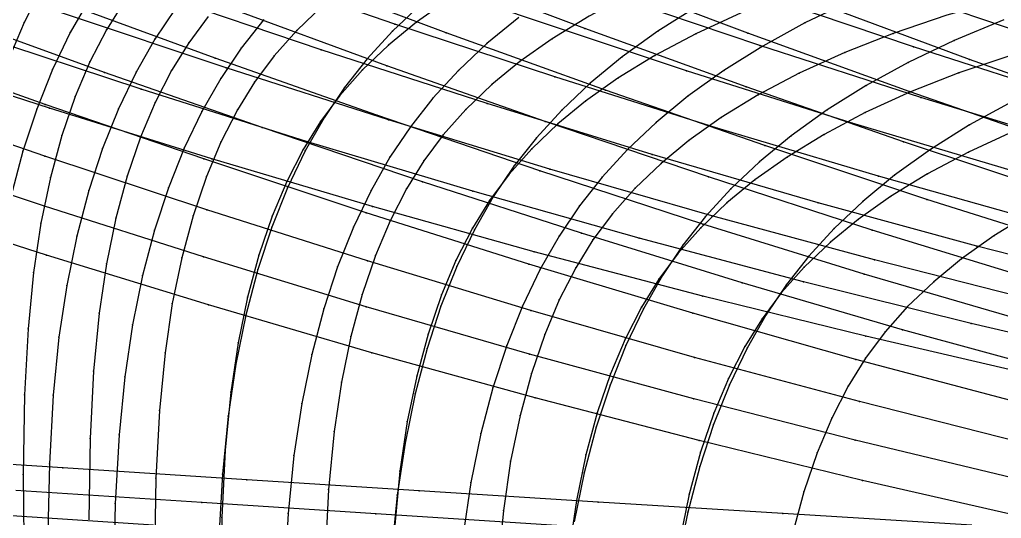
# Model space of a CAD drawing. Extents: x -2408 to 1029, y -526 to 2095.
# Drawn here: x -676.5 to -588, y 764.5 to 809.5 of the extents above; entities that cross this region are included whole.
import ezdxf

# ---------------------------------------------------------------- set-up
doc = ezdxf.new("R2010")
doc.units = 0

# ---------------------------------------------------------------- blocks, each defined once
blk = doc.blocks.new(' -30')
at = {"layer": '1'}
for points in [[(-569.740519, 973.715217), (-583.957737, 978.779047), (-598.040026, 983.991041), (-612.121741, 989.420042), (-626.341554, 995.162423), (-640.271813, 1000.969188), (-641.211014, 1001.363602), (-641.658173, 1001.552505), (-654.491313, 1006.952368), (-668.314998, 1012.789888), (-682.332241, 1018.726726)], [(-94.92007, 495.218377), (-94.849239, 479.974435), (-94.527407, 465.687633), (-93.937497, 450.831002), (-93.098738, 435.516135), (-92.109499, 420.534611), (-91.504507, 412.391815), (-106.438525, 409.720329), (-114.166003, 408.231014), (-119.644224, 406.949512), (-124.775494, 405.499108), (-129.635597, 403.873403), (-133.993312, 402.168599), (-138.086996, 400.305998), (-141.794628, 398.349397), (-145.125894, 396.314435), (-148.042028, 394.254847), (-150.639704, 392.130974), (-152.916908, 389.96509), (-154.962279, 387.680287), (-156.728037, 385.329051), (-158.293209, 382.821793), (-159.78194, 379.938352), (-161.1035, 376.821743)]]:
    blk.add_lwpolyline(points, dxfattribs=at)
at = {"layer": '14'}
blk.add_lwpolyline([(-1011.349801, 302.947855), (-1028.369845, 303.985999), (-1045.013766, 305.017704), (-1061.160689, 306.033129), (-1076.689792, 307.022434), (-1093.271043, 308.091929), (-1108.745305, 309.101899)], dxfattribs=at)
at = {"layer": '3'}
for p in [(-583.957737, 978.779047), (-159.78194, 379.938352), (-1093.271043, 308.091929), (-1076.689792, 307.022434), (-1061.160689, 306.033129), (-1045.013766, 305.017704), (-1028.369845, 303.985999)]:
    blk.add_point(p, dxfattribs=at)
blk = doc.blocks.new(' -31')
at = {"layer": '1'}
for points in [[(-574.789409, 970.814433), (-589.384613, 975.878556), (-603.910771, 981.136811), (-618.413336, 986.593646), (-632.792547, 992.241055), (-647.2214, 998.153363), (-654.896774, 1001.350937), (-655.374374, 1001.552124), (-661.462179, 1004.089911), (-675.439672, 1009.920464)], [(-151.648182, 381.823658), (-153.213384, 379.316302), (-154.702146, 376.432729), (-156.023711, 373.315998), (-157.231533, 369.799788), (-158.260688, 366.016197), (-159.11727, 361.903303), (-159.782026, 357.455656), (-160.280529, 352.368542), (-160.605368, 346.409795), (-160.729232, 339.233081), (-160.619875, 330.600398)]]:
    blk.add_lwpolyline(points, dxfattribs=at)
at = {"layer": '14'}
blk.add_lwpolyline([(-1048.740405, 302.916572), (-1065.059572, 303.954611), (-1080.754196, 304.966316), (-1097.512077, 306.060401)], dxfattribs=at)
at = {"layer": '3'}
for p in [(-603.910771, 981.136811), (-589.384613, 975.878556), (-153.213384, 379.316302), (-154.702146, 376.432729), (-156.023711, 373.315998), (-157.231533, 369.799788), (-158.260688, 366.016197), (-159.11727, 361.903303), (-159.782026, 357.455656), (-160.280529, 352.368542), (-160.605368, 346.409795), (-160.729232, 339.233081), (-1080.754196, 304.966316), (-1065.059572, 303.954611)]:
    blk.add_point(p, dxfattribs=at)
blk = doc.blocks.new(' -32')
at = {"layer": '1'}
for points in [[(-575.21923, 966.479684), (-589.872546, 971.357826), (-604.079493, 976.298572), (-618.600649, 981.556692), (-632.775872, 986.905142), (-647.150864, 992.551079), (-661.282531, 998.311466), (-668.593979, 1001.343155), (-669.090958, 1001.550827), (-675.427455, 1004.179622)], [(-144.882624, 380.571687), (-146.639501, 378.213899), (-148.195723, 375.701071), (-149.675549, 372.813059), (-150.988715, 369.692927), (-152.188339, 366.174085), (-153.209904, 362.388567), (-154.059221, 358.274375), (-154.717257, 353.825859), (-155.219439, 348.610272), (-155.538297, 342.526115), (-155.649782, 335.220385)]]:
    blk.add_lwpolyline(points, dxfattribs=at)
at = {"layer": '14'}
for points in [[(-576.51792, 980.265068), (-591.27833, 985.269421), (-605.969177, 990.474472), (-620.29887, 995.744541), (-634.852344, 1001.321915), (-649.071391, 1007.024441), (-663.723526, 1013.072052), (-663.723984, 1013.072281), (-663.727493, 1013.064804), (-658.112836, 1025.118075), (-651.550504, 1039.205766), (-644.670486, 1053.975449), (-644.670486, 1053.975449), (-633.682431, 1049.535537), (-619.437093, 1043.890796), (-605.102571, 1038.402861), (-590.719169, 1033.118414), (-576.037771, 1027.966365)], [(-95.516013, 426.636403), (-94.613867, 412.809792), (-102.766152, 411.342033), (-109.250508, 409.93792), (-114.856034, 408.480214), (-120.005453, 406.896074), (-124.857356, 405.153652), (-129.332546, 403.292628), (-133.466634, 401.315066), (-137.258249, 399.23737), (-140.781167, 397.028455), (-144.015673, 394.70462), (-146.881121, 392.34438), (-149.455961, 389.909121), (-151.741996, 387.416529), (-153.776878, 384.839675), (-155.622594, 382.098998), (-157.323631, 379.117728), (-158.915617, 375.802103), (-160.34053, 372.234816), (-161.587381, 368.433102), (-162.67031, 364.323357)], [(-1085.096167, 302.927501), (-1100.186994, 303.923924)]]:
    blk.add_lwpolyline(points, dxfattribs=at)
at = {"layer": '3'}
for p in [(-618.600649, 981.556692), (-604.079493, 976.298572), (-589.872546, 971.357826), (-157.323631, 379.117728), (-146.639501, 378.213899), (-158.915617, 375.802103), (-148.195723, 375.701071), (-149.675549, 372.813059), (-160.34053, 372.234816), (-150.988715, 369.692927), (-161.587381, 368.433102), (-152.188339, 366.174085), (-153.209904, 362.388567), (-154.059221, 358.274375), (-154.717257, 353.825859), (-155.219439, 348.610272), (-155.538297, 342.526115)]:
    blk.add_point(p, dxfattribs=at)
blk = doc.blocks.new(' -33')
at = {"layer": '1'}
for points in [[(-573.264929, 961.57915), (-587.762905, 966.154363), (-602.382815, 971.016992), (-616.743148, 976.006816), (-631.099971, 981.177403), (-645.33917, 986.503052), (-659.78629, 992.156968), (-673.873731, 997.871882)], [(-135.414688, 381.602131), (-137.765279, 379.358307), (-139.802691, 377.06638), (-141.55962, 374.708485), (-143.115853, 372.195622), (-144.59568, 369.307565), (-145.908843, 366.18737), (-147.108483, 362.66841), (-148.130027, 358.882837), (-148.979333, 354.768546), (-149.637348, 350.319943), (-150.139451, 345.104965), (-150.458336, 339.019811), (-150.569782, 331.714978)]]:
    blk.add_lwpolyline(points, dxfattribs=at)
at = {"layer": '14'}
for points in [[(-574.216292, 975.171093), (-588.977959, 979.915293), (-603.527283, 984.834254), (-618.011682, 989.94154), (-632.130203, 995.1012), (-646.486415, 1000.558219), (-660.505987, 1006.127055), (-674.718011, 1011.948869), (-677.439651, 1013.072128), (-677.440033, 1013.072281), (-677.443466, 1013.064804), (-671.828808, 1025.118075), (-665.266477, 1039.205766), (-658.386459, 1053.975449), (-658.386459, 1053.975449), (-652.191684, 1051.478388), (-637.534459, 1045.648573), (-623.530547, 1040.239618), (-608.744363, 1034.744457), (-594.398171, 1029.637681), (-579.459447, 1024.567432)], [(-148.696875, 381.334464), (-150.542594, 378.593787), (-152.243636, 375.612518), (-153.83562, 372.296892), (-155.260529, 368.729605), (-156.507383, 364.927891), (-157.590307, 360.818146), (-158.494339, 356.389844), (-159.193901, 351.707922), (-159.714473, 346.481993), (-160.062792, 340.294801), (-160.219092, 332.909799)]]:
    blk.add_lwpolyline(points, dxfattribs=at)
at = {"layer": '3'}
for p in [(-631.099971, 981.177403), (-588.977959, 979.915293), (-616.743148, 976.006816), (-602.382815, 971.016992), (-587.762905, 966.154363), (-137.765279, 379.358307), (-150.542594, 378.593787), (-139.802691, 377.06638), (-152.243636, 375.612518), (-141.55962, 374.708485), (-153.83562, 372.296892), (-143.115853, 372.195622), (-144.59568, 369.307565), (-155.260529, 368.729605), (-145.908843, 366.18737), (-156.507383, 364.927891), (-147.108483, 362.66841), (-157.590307, 360.818146), (-148.130027, 358.882837), (-158.494339, 356.389844), (-148.979333, 354.768546), (-159.193901, 351.707922), (-149.637348, 350.319943), (-159.714473, 346.481993), (-150.139451, 345.104965), (-160.062792, 340.294801), (-150.458336, 339.019811)]:
    blk.add_point(p, dxfattribs=at)
blk = doc.blocks.new(' -34')
at = {"layer": '1'}
for points in [[(-578.356641, 958.999216), (-592.684289, 963.396074), (-607.461636, 968.182291), (-622.171485, 973.173693), (-636.435727, 978.203608), (-651.027226, 983.531141), (-665.113804, 988.889181), (-679.549962, 994.62091)], [(-124.912864, 382.223142), (-127.82395, 380.156398), (-130.334683, 378.096953), (-132.68535, 375.853023), (-134.722827, 373.561012), (-136.479806, 371.203038), (-138.036077, 368.69006), (-139.515934, 365.801822), (-140.829097, 362.681482), (-142.02873, 359.162376), (-143.050257, 355.376668), (-143.89953, 351.262211), (-144.557501, 346.813456), (-145.059462, 341.599603), (-145.378402, 335.512651), (-145.489777, 328.209466)]]:
    blk.add_lwpolyline(points, dxfattribs=at)
at = {"layer": '14'}
for points in [[(-573.867632, 970.917508), (-588.30422, 975.33142), (-602.811568, 980.016268), (-617.108707, 984.856855), (-631.029806, 989.757501), (-645.856265, 995.162899), (-659.969788, 1000.515376), (-674.380798, 1006.222042), (-688.357245, 1011.922673), (-691.155624, 1013.072128), (-691.156006, 1013.072281), (-691.159515, 1013.064804), (-685.544858, 1025.118075), (-678.982526, 1039.205766), (-672.102509, 1053.975449), (-672.102509, 1053.975449), (-667.232527, 1052.020667), (-652.905865, 1046.33417), (-638.502068, 1040.769044), (-624.057153, 1035.389493), (-609.541973, 1030.201112), (-594.718427, 1025.138568), (-580.056483, 1020.377516)], [(-141.581997, 380.406107), (-143.616876, 377.829254), (-145.46259, 375.088591), (-147.163632, 372.107329), (-148.755616, 368.791684), (-150.180526, 365.224405), (-151.427379, 361.422704), (-152.510303, 357.312948), (-153.414337, 352.884661), (-154.113903, 348.202724), (-154.634475, 342.976785), (-154.982791, 336.789592), (-155.139088, 329.404597)]]:
    blk.add_lwpolyline(points, dxfattribs=at)
at = {"layer": '3'}
for p in [(-602.811568, 980.016268), (-636.435727, 978.203608), (-588.30422, 975.33142), (-622.171485, 973.173693), (-607.461636, 968.182291), (-592.684289, 963.396074), (-127.82395, 380.156398), (-130.334683, 378.096953), (-143.616876, 377.829254), (-132.68535, 375.853023), (-145.46259, 375.088591), (-134.722827, 373.561012), (-147.163632, 372.107329), (-136.479806, 371.203038), (-148.755616, 368.791684), (-138.036077, 368.69006), (-139.515934, 365.801822), (-150.180526, 365.224405), (-140.829097, 362.681482), (-151.427379, 361.422704), (-142.02873, 359.162376), (-152.510303, 357.312948), (-143.050257, 355.376668), (-153.414337, 352.884661), (-143.89953, 351.262211), (-154.113903, 348.202724), (-144.557501, 346.813456), (-154.634475, 342.976785), (-145.059462, 341.599603), (-154.982791, 336.789592), (-145.378402, 335.512651)]:
    blk.add_point(p, dxfattribs=at)
blk = doc.blocks.new(' -35')
at = {"layer": '1'}
for points in [[(-579.084588, 955.230128), (-593.413641, 959.423363), (-607.946936, 963.933398), (-622.645994, 968.730844), (-637.340933, 973.733531), (-651.917128, 978.892163), (-666.263816, 984.163044), (-680.707805, 989.680632)], [(-66.17599, 394.85302), (-81.165415, 392.171487), (-88.89632, 390.677279), (-94.368574, 389.391358), (-99.501039, 387.934344), (-104.356352, 386.303574), (-108.711718, 384.592521), (-112.802369, 382.723279), (-116.506403, 380.75976), (-119.833344, 378.717621), (-122.744405, 376.650841), (-125.254687, 374.591743), (-127.605404, 372.347779), (-129.642917, 370.055695), (-131.399916, 367.69766), (-132.956206, 365.184615), (-134.436081, 362.296288), (-135.749244, 359.175878), (-136.948886, 355.656685), (-137.970401, 351.870857), (-138.819658, 347.756291), (-139.477605, 343.307433), (-139.979478, 338.094248), (-140.298448, 332.006233)]]:
    blk.add_lwpolyline(points, dxfattribs=at)
at = {"layer": '14'}
for points in [[(-579.64267, 968.598995), (-594.495935, 973.029855), (-609.422368, 977.744659), (-624.13107, 982.628705), (-638.776166, 987.69986), (-653.040461, 992.815067), (-667.56699, 998.217291), (-681.748244, 1003.716345), (-696.126109, 1009.501428), (-704.870987, 1013.071899), (-704.871979, 1013.072281), (-704.875488, 1013.064804), (-699.260831, 1025.118075), (-692.698499, 1039.205766), (-685.818481, 1053.975449), (-685.818481, 1053.975449), (-673.835528, 1049.204201), (-659.857225, 1043.739088), (-645.797305, 1038.406831), (-631.700723, 1033.253456), (-617.297163, 1028.197277), (-603.067458, 1023.419731), (-588.770455, 1018.847618), (-574.405683, 1014.494099)], [(-131.64112, 381.828763), (-134.21596, 379.39351), (-136.501994, 376.900915), (-138.536877, 374.324061), (-140.382592, 371.583402), (-142.083632, 368.60212), (-143.675621, 365.286473), (-145.100529, 361.719194), (-146.347379, 357.917493), (-147.430308, 353.807738), (-148.334341, 349.37945), (-149.033903, 344.697513), (-149.554472, 339.471574), (-149.902787, 333.28438)]]:
    blk.add_lwpolyline(points, dxfattribs=at)
at = {"layer": '3'}
for p in [(-651.917128, 978.892163), (-609.422368, 977.744659), (-637.340933, 973.733531), (-594.495935, 973.029855), (-622.645994, 968.730844), (-607.946936, 963.933398), (-593.413641, 959.423363), (-134.21596, 379.39351), (-119.833344, 378.717621), (-136.501994, 376.900915), (-122.744405, 376.650841), (-138.536877, 374.324061), (-125.254687, 374.591743), (-127.605404, 372.347779), (-140.382592, 371.583402), (-129.642917, 370.055695), (-142.083632, 368.60212), (-131.399916, 367.69766), (-143.675621, 365.286473), (-132.956206, 365.184615), (-134.436081, 362.296288), (-145.100529, 361.719194), (-135.749244, 359.175878), (-146.347379, 357.917493), (-136.948886, 355.656685), (-147.430308, 353.807738), (-137.970401, 351.870857), (-148.334341, 349.37945), (-138.819658, 347.756291), (-149.033903, 344.697513), (-139.477605, 343.307433), (-149.554472, 339.471574), (-139.979478, 338.094248)]:
    blk.add_point(p, dxfattribs=at)
blk = doc.blocks.new(' -36')
at = {"layer": '1'}
for points in [[(-575.51271, 950.448781), (-589.957954, 954.406344), (-604.404219, 958.623304), (-618.897854, 963.098694), (-633.213269, 967.739666), (-647.673371, 972.626913), (-661.873992, 977.607779), (-676.349423, 982.865193)], [(-76.085423, 388.66629), (-83.816337, 387.172087), (-89.288583, 385.886163), (-94.421052, 384.429136), (-99.276354, 382.798364), (-103.631714, 381.087337), (-107.722366, 379.218105), (-111.426399, 377.25456), (-114.753342, 375.212414), (-117.664402, 373.145632), (-120.174683, 371.086539), (-122.525402, 368.842584), (-124.562921, 366.550502), (-126.319927, 364.192441), (-127.876214, 361.6794), (-129.356092, 358.791066), (-130.669254, 355.670679), (-131.868888, 352.151478), (-132.890403, 348.365651), (-133.739657, 344.251106), (-134.397601, 339.802251), (-134.899473, 334.589063)]]:
    blk.add_lwpolyline(points, dxfattribs=at)
at = {"layer": '14'}
for points in [[(-577.495392, 964.129015), (-592.109715, 968.236476), (-606.655787, 972.581535), (-621.283972, 977.194614), (-635.695682, 981.960896), (-650.048226, 986.902204), (-664.694738, 992.121262), (-678.93506, 997.378161)], [(-123.695663, 380.683819), (-126.561111, 378.323579), (-129.135956, 375.88832), (-131.42199, 373.39571), (-133.456869, 370.818856), (-135.302588, 368.078197), (-137.003631, 365.096929), (-138.595616, 361.781292), (-140.020525, 358.213993), (-141.267379, 354.412299), (-142.350304, 350.302558), (-143.254336, 345.874256), (-143.953898, 341.192332), (-144.474471, 335.966393), (-144.82279, 329.779188)]]:
    blk.add_lwpolyline(points, dxfattribs=at)
at = {"layer": '3'}
for p in [(-635.695682, 981.960896), (-661.873992, 977.607779), (-621.283972, 977.194614), (-647.673371, 972.626913), (-606.655787, 972.581535), (-592.109715, 968.236476), (-633.213269, 967.739666), (-618.897854, 963.098694), (-604.404219, 958.623304), (-589.957954, 954.406344), (-107.722366, 379.218105), (-126.561111, 378.323579), (-111.426399, 377.25456), (-129.135956, 375.88832), (-114.753342, 375.212414), (-131.42199, 373.39571), (-117.664402, 373.145632), (-133.456869, 370.818856), (-120.174683, 371.086539), (-122.525402, 368.842584), (-135.302588, 368.078197), (-124.562921, 366.550502), (-137.003631, 365.096929), (-126.319927, 364.192441), (-138.595616, 361.781292), (-127.876214, 361.6794), (-129.356092, 358.791066), (-140.020525, 358.213993), (-130.669254, 355.670679), (-141.267379, 354.412299), (-131.868888, 352.151478), (-142.350304, 350.302558), (-132.890403, 348.365651), (-143.254336, 345.874256), (-133.739657, 344.251106), (-143.953898, 341.192332), (-134.397601, 339.802251), (-144.474471, 335.966393)]:
    blk.add_point(p, dxfattribs=at)
blk = doc.blocks.new(' -37')
at = {"layer": '1'}
for points in [[(-579.719997, 947.898719), (-594.142438, 951.72686), (-608.849022, 955.888202), (-623.617591, 960.320251), (-638.286424, 964.958592), (-652.924611, 969.802679), (-667.209652, 974.709338), (-681.741429, 979.865051)], [(-84.209217, 382.38079), (-89.342939, 380.923341), (-94.197003, 379.292918), (-98.55238, 377.581844), (-102.643017, 375.712574), (-106.347051, 373.748976), (-109.673999, 371.706772), (-112.585029, 369.639976), (-115.094682, 367.581358), (-117.445468, 365.337307), (-119.48304, 363.045147), (-121.240083, 360.687013), (-122.796398, 358.173875), (-124.276295, 355.285432), (-125.589457, 352.164937), (-126.789095, 348.645596), (-127.810593, 344.85966), (-128.659821, 340.744962), (-129.317732, 336.295961), (-129.819487, 331.083705)]]:
    blk.add_lwpolyline(points, dxfattribs=at)
at = {"layer": '14'}
for points in [[(-568.379553, 958.140841), (-583.259256, 961.944398), (-597.557565, 965.85972), (-612.502695, 970.21447), (-627.378426, 974.800606), (-642.339139, 979.649843), (-657.08287, 984.638499), (-671.428996, 989.667837)], [(-83.850508, 392.411904), (-89.456035, 390.954197), (-94.605451, 389.370058), (-99.457357, 387.627636), (-103.932547, 385.766617), (-108.066634, 383.789075), (-111.858248, 381.711364), (-115.381162, 379.502442), (-118.615671, 377.178627), (-121.481122, 374.818377), (-124.055962, 372.383106), (-126.341996, 369.890513), (-128.376879, 367.313659), (-130.222594, 364.572982), (-131.923631, 361.591712), (-133.515618, 358.276087), (-134.94053, 354.708811), (-136.187378, 350.90711), (-137.270304, 346.797354), (-138.174342, 342.369066), (-138.873905, 337.687129), (-139.394474, 332.461188)]]:
    blk.add_lwpolyline(points, dxfattribs=at)
at = {"layer": '3'}
for p in [(-642.339139, 979.649843), (-667.209652, 974.709338), (-627.378426, 974.800606), (-612.502695, 970.21447), (-652.924611, 969.802679), (-597.557565, 965.85972), (-638.286424, 964.958592), (-583.259256, 961.944398), (-623.617591, 960.320251), (-608.849022, 955.888202), (-594.142438, 951.72686), (-115.381162, 379.502442), (-94.197003, 379.292918), (-118.615671, 377.178627), (-98.55238, 377.581844), (-102.643017, 375.712574), (-121.481122, 374.818377), (-106.347051, 373.748976), (-124.055962, 372.383106), (-109.673999, 371.706772), (-126.341996, 369.890513), (-112.585029, 369.639976), (-128.376879, 367.313659), (-115.094682, 367.581358), (-130.222594, 364.572982), (-117.445468, 365.337307), (-119.48304, 363.045147), (-131.923631, 361.591712), (-121.240083, 360.687013), (-133.515618, 358.276087), (-122.796398, 358.173875), (-124.276295, 355.285432), (-134.94053, 354.708811), (-125.589457, 352.164937), (-136.187378, 350.90711), (-126.789095, 348.645596), (-137.270304, 346.797354), (-127.810593, 344.85966), (-138.174342, 342.369066), (-128.659821, 340.744962), (-138.873905, 337.687129), (-129.317732, 336.295961)]:
    blk.add_point(p, dxfattribs=at)
blk = doc.blocks.new(' -38')
at = {"layer": '1'}
for points in [[(-579.143841, 944.22643), (-593.828656, 947.92436), (-608.681233, 951.919878), (-623.447312, 956.148027), (-638.167271, 960.606987), (-652.657825, 965.21925), (-667.255307, 970.063828), (-681.801836, 975.066497)], [(-84.261116, 377.4187), (-89.116377, 375.787959), (-93.471737, 374.076918), (-97.562388, 372.207672), (-101.266422, 370.24413), (-104.593365, 368.202008), (-107.504424, 366.135233), (-110.014685, 364.076148), (-112.3654, 361.832164), (-114.402923, 359.540093), (-116.159926, 357.182056), (-117.71621, 354.669011), (-119.196093, 351.780676), (-120.509258, 348.660266), (-121.708893, 345.141071), (-122.730403, 341.355245), (-123.579661, 337.240669), (-124.237608, 332.7918)]]:
    blk.add_lwpolyline(points, dxfattribs=at)
at = {"layer": '14'}
for points in [[(-577.957604, 957.010234), (-592.476624, 960.693889), (-607.137884, 964.67407), (-621.73458, 968.887432), (-636.267032, 973.317595), (-650.893257, 977.999417), (-665.30186, 982.811348), (-679.30642, 987.656541)], [(-84.37604, 387.448986), (-89.525457, 385.864846), (-94.37736, 384.122429), (-98.852553, 382.26143), (-102.986636, 380.283874), (-106.778249, 378.206179), (-110.301168, 375.997263), (-113.535674, 373.673425), (-116.401121, 371.313164), (-118.975961, 368.877891), (-121.261995, 366.385298), (-123.296878, 363.808445), (-125.142597, 361.067782), (-126.843638, 358.08652), (-128.435622, 354.770875), (-129.860531, 351.203596), (-131.107385, 347.401894), (-132.190309, 343.292139), (-133.09434, 338.863851), (-133.793901, 334.181915)]]:
    blk.add_lwpolyline(points, dxfattribs=at)
at = {"layer": '3'}
for p in [(-650.893257, 977.999417), (-636.267032, 973.317595), (-667.255307, 970.063828), (-621.73458, 968.887432), (-652.657825, 965.21925), (-607.137884, 964.67407), (-638.167271, 960.606987), (-592.476624, 960.693889), (-623.447312, 956.148027), (-608.681233, 951.919878), (-593.828656, 947.92436), (-102.986636, 380.283874), (-106.778249, 378.206179), (-110.301168, 375.997263), (-89.116377, 375.787959), (-113.535674, 373.673425), (-93.471737, 374.076918), (-97.562388, 372.207672), (-116.401121, 371.313164), (-101.266422, 370.24413), (-118.975961, 368.877891), (-104.593365, 368.202008), (-121.261995, 366.385298), (-107.504424, 366.135233), (-123.296878, 363.808445), (-110.014685, 364.076148), (-125.142597, 361.067782), (-112.3654, 361.832164), (-114.402923, 359.540093), (-126.843638, 358.08652), (-116.159926, 357.182056), (-128.435622, 354.770875), (-117.71621, 354.669011), (-119.196093, 351.780676), (-129.860531, 351.203596), (-120.509258, 348.660266), (-131.107385, 347.401894), (-121.708893, 345.141071), (-132.190309, 343.292139), (-122.730403, 341.355245), (-133.09434, 338.863851), (-123.579661, 337.240669)]:
    blk.add_point(p, dxfattribs=at)
blk = doc.blocks.new(' -39')
at = {"layer": '1'}
for points in [[(-579.294051, 940.865493), (-594.210439, 944.445963), (-608.74346, 948.169501), (-623.541269, 952.212173), (-638.283165, 956.486251), (-652.952613, 960.972167), (-667.279614, 965.559094), (-681.833281, 970.406735), (-696.159356, 975.344522), (-710.611662, 980.487132), (-724.770656, 985.711709), (-739.095536, 991.198618), (-753.24907, 996.776907), (-764.484177, 1001.280136), (-765.109634, 1001.536407), (-767.485263, 1002.489666), (-781.677951, 1008.220886), (-795.904778, 1013.956777), (-809.946472, 1019.615793), (-823.823264, 1025.214607)], [(-88.391627, 370.571777), (-92.482287, 368.702528), (-96.186315, 366.739004), (-99.513259, 364.696873), (-102.424319, 362.6301), (-104.93468, 360.570946), (-107.28539, 358.32699), (-109.322896, 356.034913), (-111.079901, 353.676883), (-112.636186, 351.163852), (-114.116059, 348.275538), (-115.429221, 345.155144), (-116.628855, 341.635975), (-117.650377, 337.850158), (-118.499634, 333.735612)]]:
    blk.add_lwpolyline(points, dxfattribs=at)
at = {"layer": '14'}
for points in [[(-568.597582, 951.451346), (-583.754813, 954.965825), (-598.855704, 958.712109), (-613.682583, 962.652486), (-628.654201, 966.890039), (-643.560282, 971.353927), (-658.562591, 976.079333), (-673.340516, 980.944525)], [(-89.297355, 380.617249), (-93.772544, 378.75623), (-97.906632, 376.778668), (-101.698246, 374.700973), (-105.221159, 372.492058), (-108.455663, 370.168223), (-111.321111, 367.807983), (-113.895957, 365.372723), (-116.181995, 362.880114), (-118.216874, 360.303259), (-120.062588, 357.5626), (-121.76363, 354.581332), (-123.355615, 351.265695), (-124.780524, 347.698396), (-126.027378, 343.896692), (-127.110303, 339.786937), (-128.014336, 335.358655)]]:
    blk.add_lwpolyline(points, dxfattribs=at)
at = {"layer": '3'}
for p in [(-658.562591, 976.079333), (-643.560282, 971.353927), (-628.654201, 966.890039), (-667.279614, 965.559094), (-613.682583, 962.652486), (-652.952613, 960.972167), (-598.855704, 958.712109), (-638.283165, 956.486251), (-583.754813, 954.965825), (-623.541269, 952.212173), (-608.74346, 948.169501), (-594.210439, 944.445963), (-93.772544, 378.75623), (-97.906632, 376.778668), (-101.698246, 374.700973), (-105.221159, 372.492058), (-108.455663, 370.168223), (-92.482287, 368.702528), (-111.321111, 367.807983), (-96.186315, 366.739004), (-113.895957, 365.372723), (-99.513259, 364.696873), (-116.181995, 362.880114), (-102.424319, 362.6301), (-118.216874, 360.303259), (-104.93468, 360.570946), (-120.062588, 357.5626), (-107.28539, 358.32699), (-109.322896, 356.034913), (-121.76363, 354.581332), (-111.079901, 353.676883), (-123.355615, 351.265695), (-112.636186, 351.163852), (-114.116059, 348.275538), (-124.780524, 347.698396), (-115.429221, 345.155144), (-126.027378, 343.896692), (-116.628855, 341.635975), (-127.110303, 339.786937), (-117.650377, 337.850158)]:
    blk.add_point(p, dxfattribs=at)
blk = doc.blocks.new(' -40')
at = {"layer": '1'}
for points in [[(-578.64294, 937.434832), (-593.523432, 940.832687), (-608.265674, 944.420964), (-623.037715, 948.262567), (-637.749039, 952.331167), (-652.497749, 956.644366), (-667.086432, 961.132105), (-681.770925, 965.858444), (-695.972976, 970.603217), (-710.883067, 975.745707), (-724.793774, 980.704495), (-739.589348, 986.168049), (-753.704715, 991.568032), (-767.902788, 997.169207), (-778.183975, 1001.285782), (-778.821945, 1001.544342), (-781.708583, 1002.700954), (-796.345923, 1008.574664), (-810.350326, 1014.190894), (-824.614251, 1019.911132)], [(-91.106734, 363.233566), (-94.433674, 361.191388), (-97.344718, 359.124586), (-99.854679, 357.065734), (-102.205432, 354.821745), (-104.242979, 352.529625), (-106.000001, 350.17152), (-107.556301, 347.658431), (-109.036188, 344.770064), (-110.349353, 341.649612), (-111.54899, 338.130338), (-112.570497, 334.34444)]]:
    blk.add_lwpolyline(points, dxfattribs=at)
at = {"layer": '14'}
for points in [[(-578.500073, 950.414068), (-593.242419, 953.818497), (-607.932947, 957.437126), (-623.118157, 961.438904), (-637.686866, 965.524383), (-652.19527, 969.820581), (-666.809009, 974.365372), (-681.198367, 979.039045)], [(-92.826634, 373.273455), (-96.618247, 371.19576), (-100.141166, 368.986844), (-103.375672, 366.663009), (-106.24112, 364.302769), (-108.81596, 361.867511), (-111.101994, 359.374918), (-113.136877, 356.798064), (-114.982592, 354.057387), (-116.683633, 351.076118), (-118.275622, 347.760493), (-119.700529, 344.193205), (-120.947379, 340.391491), (-122.030309, 336.281746), (-122.934342, 331.853443)]]:
    blk.add_lwpolyline(points, dxfattribs=at)
at = {"layer": '3'}
for p in [(-666.809009, 974.365372), (-652.19527, 969.820581), (-637.686866, 965.524383), (-667.086432, 961.132105), (-623.118157, 961.438904), (-607.932947, 957.437126), (-652.497749, 956.644366), (-593.242419, 953.818497), (-637.749039, 952.331167), (-623.037715, 948.262567), (-608.265674, 944.420964), (-593.523432, 940.832687), (-96.618247, 371.19576), (-100.141166, 368.986844), (-103.375672, 366.663009), (-106.24112, 364.302769), (-108.81596, 361.867511), (-94.433674, 361.191388), (-111.101994, 359.374918), (-97.344718, 359.124586), (-113.136877, 356.798064), (-99.854679, 357.065734), (-114.982592, 354.057387), (-102.205432, 354.821745), (-104.242979, 352.529625), (-116.683633, 351.076118), (-106.000001, 350.17152), (-118.275622, 347.760493), (-107.556301, 347.658431), (-109.036188, 344.770064), (-119.700529, 344.193205), (-110.349353, 341.649612), (-120.947379, 340.391491), (-111.54899, 338.130338), (-122.030309, 336.281746)]:
    blk.add_point(p, dxfattribs=at)

msp = doc.modelspace()

# ---------------------------------------------------------------- block references
at = {"layer": '1'}
for name, p in [(' -32', (420.69429, 460.98861)), (' -31', (420.69429, 460.98861)), (' -30', (420.69429, 460.98861)), (' -32', (-514.58038, 429.196867)), (' -34', (-512.877729, 429.098086)), (' -33', (-513.729155, 429.147803)), (' -31', (-515.430888, 429.247568)), (' -30', (-516.281493, 429.297884)), (' -36', (-507.788996, 429.001375)), (' -35', (-508.640982, 429.051384)), (' -38', (-502.699294, 428.903101)), (' -37', (-503.551747, 428.953571)), (' -39', (-498.461818, 428.854057)), (' -40', (-494.224148, 428.804325)), (' -32', (-6.918598, -172.870121)), (' -30', (-6.907502, -172.870213)), (' -38', (-6.951881, -172.870051)), (' -36', (-6.940789, -172.870126)), (' -34', (-6.929678, -172.869999)), (' -39', (-6.957418, -172.869929)), (' -37', (-6.946326, -172.869989)), (' -35', (-6.935229, -172.87)), (' -33', (-6.924133, -172.870029)), (' -31', (-6.913053, -172.870221)), (' -40', (-6.962963, -172.869906))]:
    msp.add_blockref(name, p, dxfattribs=at)

doc.saveas('drawing.dxf')
